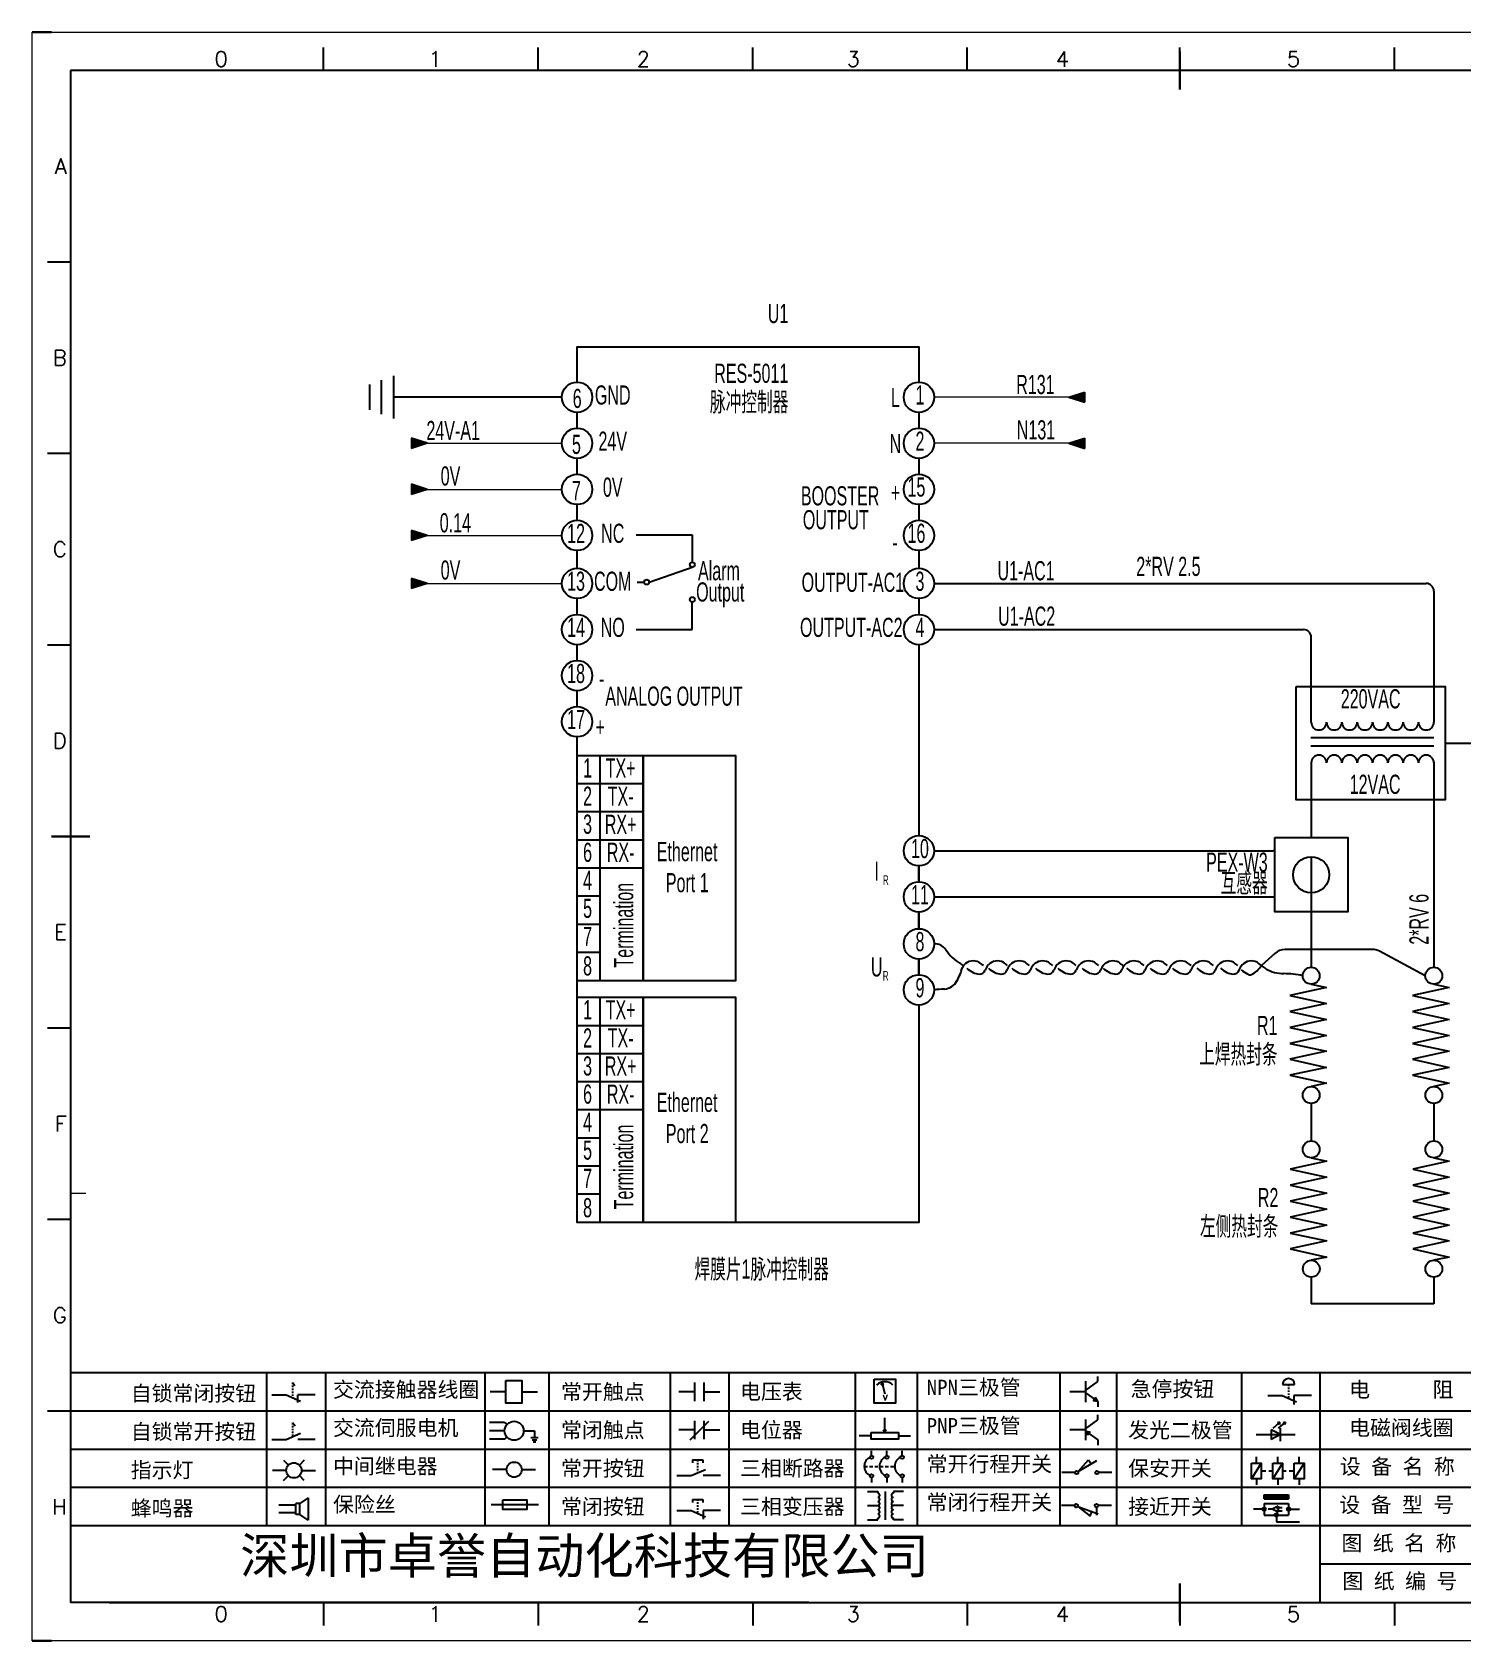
# Model space of a CAD drawing. Extents: x 49673 to 52330, y -5620 to -4375.
# Drawn here: x 51021.8 to 51208.5, y -4860.2 to -4650.2 of the extents above; entities that cross this region are included whole.
import ezdxf
from ezdxf.enums import TextEntityAlignment as Align

# ---------------------------------------------------------------- set-up
doc = ezdxf.new("R2010")
doc.units = 0
doc.header["$MEASUREMENT"] = 0
doc.layers.add('AE_BOR', color=1, linetype='Continuous')
doc.layers.add('Dimension', color=3, linetype='Continuous', lineweight=13)
doc.styles.get("Standard").update_dxf_attribs({"font": 'txt.shx'})
doc.styles.add('WD', font='simplex.shx', dxfattribs={"bigfont": 'gbcbig.shx'})
doc.styles.add('样式 8', font='arial.ttf')
doc.styles.add('汉字', font='')
doc.styles.get('汉字').set_extended_font_data('新宋体')

# ---------------------------------------------------------------- blocks, each defined once
blk = doc.blocks.new('*U28')
at = {"linetype": 'ByBlock'}
for p, q in [((-1909.23, -780.45), (-1909.23, -780.67)), ((-1909.23, -780.45), (-1908.92, -780.84)), ((-1909.23, -780.84), (-1909.23, -781.05)), ((-1911.92, -782.07), (-1910.06, -782.07)), ((-1910.06, -782.07), (-1908.18, -782.88)), ((-1909.23, -781.23), (-1909.23, -781.44)), ((-1909.23, -781.61), (-1909.23, -781.83)), ((-1909.23, -782), (-1909.23, -782.21)), ((-1909.23, -782.38), (-1909.23, -782.43)), ((-1908.52, -783.07), (-1908.52, -782.07)), ((-1906.25, -782.07), (-1908.52, -782.07))]:
    blk.add_line(p, q, dxfattribs=at)
blk = doc.blocks.new('*U30')
at = {"linetype": 'ByBlock'}
for p, q in [((-1908.88, -791.17), (-1909.23, -790.71)), ((-1909.23, -790.71), (-1909.23, -790.92)), ((-1909.23, -791.09), (-1909.23, -791.31)), ((-1909.23, -791.48), (-1909.23, -791.69)), ((-1911.92, -792.89), (-1910.06, -792.89)), ((-1910.06, -792.89), (-1908.18, -792.08)), ((-1909.23, -791.86), (-1909.23, -792.08)), ((-1909.23, -792.25), (-1909.23, -792.47)), ((-1906.25, -792.89), (-1908.52, -792.89))]:
    blk.add_line(p, q, dxfattribs=at)
blk = doc.blocks.new('蜂鸣器')
at = {"linetype": 'ByBlock'}
for p, q in [((-1907.17, -795.53), (-1908.25, -796.26)), ((-1907.17, -795.53), (-1907.17, -798.41)), ((-1908.8, -796.48), (-1911.01, -796.48)), ((-1908.8, -797.46), (-1911.01, -797.46)), ((-1908.25, -796.26), (-1908.8, -796.26)), ((-1908.8, -797.68), (-1908.8, -796.26)), ((-1908.25, -797.68), (-1908.8, -797.68)), ((-1908.25, -797.68), (-1908.25, -796.26)), ((-1907.17, -798.41), (-1908.25, -797.68))]:
    blk.add_line(p, q, dxfattribs=at)
blk = doc.blocks.new('指示灯')
at = {"linetype": 'ByBlock'}
for p, q in [((-1854.25, -776.92), (-1856.06, -776.92)), ((-1854.62, -775.59), (-1853.97, -776.23)), ((-1851.9, -775.59), (-1852.54, -776.23)), ((-1852.26, -776.92), (-1850.45, -776.92)), ((-1854.62, -778.25), (-1853.97, -777.61)), ((-1851.9, -778.25), (-1852.54, -777.61))]:
    blk.add_line(p, q, dxfattribs=at)
blk.add_circle((-1853.26, -776.92), 0.992, dxfattribs=at)
blk = doc.blocks.new('交流接触器线圈')
at = {"linetype": 'ByBlock'}
for p, q in [((-1880.82, -781.77), (-1882.87, -781.77)), ((-1878.72, -781.77), (-1876.67, -781.77))]:
    blk.add_line(p, q, dxfattribs=at)
blk.add_lwpolyline([(-1880.82, -780.28), (-1878.72, -780.28), (-1878.72, -783.26), (-1880.82, -783.26)], close=True, dxfattribs=at)
blk = doc.blocks.new('交流伺服电机')
at = {"linetype": 'ByBlock'}
for p, q in [((-1880.97, -785.75), (-1882.94, -785.75)), ((-1880.97, -786.85), (-1882.94, -786.85)), ((-1880.97, -785.75), (-1880.65, -786.03)), ((-1878.49, -786.85), (-1877.07, -786.85)), ((-1877.07, -786.85), (-1877.07, -787.72)), ((-1880.97, -787.94), (-1882.94, -787.94)), ((-1880.97, -787.94), (-1880.65, -787.67)), ((-1877.54, -787.72), (-1876.59, -787.72)), ((-1877.38, -788.01), (-1876.75, -788.01)), ((-1877.23, -788.29), (-1876.9, -788.29))]:
    blk.add_line(p, q, dxfattribs=at)
blk.add_circle((-1879.73, -786.85), 1.24, dxfattribs=at)
blk = doc.blocks.new('中间继电器')
at = {"linetype": 'ByBlock'}
for p, q in [((-1880.72, -791.92), (-1882.54, -791.92)), ((-1878.74, -791.92), (-1876.92, -791.92))]:
    blk.add_line(p, q, dxfattribs=at)
blk.add_circle((-1879.73, -791.92), 0.992, dxfattribs=at)
blk = doc.blocks.new('保险丝')
at = {"linetype": 'ByBlock'}
blk.add_line((-1882.72, -796.49), (-1876.55, -796.49), dxfattribs=at)
blk.add_lwpolyline([(-1881.2, -795.86), (-1878.06, -795.86), (-1878.06, -797.12), (-1881.2, -797.12)], close=True, dxfattribs=at)
blk = doc.blocks.new('常开按钮')
at = {"linetype": 'ByBlock'}
for p, q in [((-1910.06, -787.73), (-1908.18, -786.93)), ((-1909.9, -785.68), (-1908.56, -785.68)), ((-1909.9, -785.68), (-1909.9, -786.07)), ((-1909.23, -785.68), (-1909.23, -785.89)), ((-1909.23, -786.06), (-1909.23, -786.28)), ((-1909.23, -786.45), (-1909.23, -786.67)), ((-1909.23, -786.84), (-1909.23, -787.05)), ((-1909.23, -787.22), (-1909.23, -787.38)), ((-1908.56, -785.68), (-1908.56, -786.07)), ((-1911.92, -787.73), (-1910.06, -787.73)), ((-1906.25, -787.73), (-1908.52, -787.73))]:
    blk.add_line(p, q, dxfattribs=at)
blk = doc.blocks.new('常开触点')
at = {"linetype": 'ByBlock'}
for p, q in [((-1853.82, -782.99), (-1853.82, -780.56)), ((-1852.6, -782.99), (-1852.6, -780.56)), ((-1853.82, -781.77), (-1855.88, -781.77)), ((-1852.6, -781.77), (-1850.55, -781.77))]:
    blk.add_line(p, q, dxfattribs=at)
blk = doc.blocks.new('常闭触点')
at = {"linetype": 'ByBlock'}
for p, q in [((-1853.82, -786.77), (-1855.88, -786.77)), ((-1852.01, -785.66), (-1854.43, -788.1)), ((-1853.82, -787.99), (-1853.82, -785.56)), ((-1852.6, -787.99), (-1852.6, -785.56)), ((-1852.6, -786.77), (-1850.55, -786.77))]:
    blk.add_line(p, q, dxfattribs=at)
blk = doc.blocks.new('常闭按钮')
at = {"linetype": 'ByBlock'}
for p, q in [((-1854.11, -790.83), (-1852.77, -790.83)), ((-1854.11, -790.83), (-1854.11, -791.22)), ((-1853.44, -790.83), (-1853.44, -791.04)), ((-1853.44, -791.21), (-1853.44, -791.43)), ((-1853.44, -791.6), (-1853.44, -791.82)), ((-1852.77, -790.83), (-1852.77, -791.22)), ((-1856.13, -792.28), (-1854.28, -792.28)), ((-1854.28, -792.28), (-1852.4, -793.09)), ((-1853.44, -791.99), (-1853.44, -792.2)), ((-1853.44, -792.37), (-1853.44, -792.53)), ((-1850.47, -792.28), (-1852.73, -792.28)), ((-1852.73, -792.28), (-1852.73, -793.43))]:
    blk.add_line(p, q, dxfattribs=at)
blk = doc.blocks.new('电压表')
at = {"linetype": 'ByBlock'}
for p, q in [((-1814.84, -780.75), (-1814.91, -781.13)), ((-1814.6, -781.05), (-1814.91, -781.13)), ((-1814.84, -780.75), (-1814.46, -782.26)), ((-1814.84, -780.75), (-1814.6, -781.05))]:
    blk.add_line(p, q, dxfattribs=at)
blk.add_lwpolyline([(-1815.84, -780.34), (-1813.07, -780.34), (-1813.07, -783.49), (-1815.84, -783.49)], close=True, dxfattribs=at)
blk.add_arc((-1814.46, -782.26), 1.56, 46.8313, 133.1687, dxfattribs=at)
at = {"linetype": 'ByBlock', "insert": (-1814.7, -782.39), "char_height": 0.75, "width": 0.6768, "attachment_point": 1}
blk.add_mtext('V', dxfattribs=at)
blk = doc.blocks.new('电位器')
at = {"linetype": 'ByBlock'}
for p, q in [((-1814.45, -787.3), (-1814.45, -785.39)), ((-1814.45, -787.3), (-1814.62, -786.96)), ((-1814.62, -786.96), (-1814.27, -786.96)), ((-1814.45, -787.3), (-1814.27, -786.96)), ((-1816.21, -787.75), (-1817.79, -787.75)), ((-1812.68, -787.75), (-1811.1, -787.75))]:
    blk.add_line(p, q, dxfattribs=at)
blk.add_lwpolyline([(-1816.21, -787.3), (-1812.68, -787.3), (-1812.68, -788.2), (-1816.21, -788.2)], close=True, dxfattribs=at)
blk = doc.blocks.new('三相断路器')
at = {"linetype": 'ByBlock'}
for p, q in [((-1816.17, -790.33), (-1816.17, -789.7)), ((-1814.17, -790.33), (-1814.17, -789.7)), ((-1812.18, -790.33), (-1812.18, -789.7)), ((-1817.14, -791.74), (-1816.72, -791.74)), ((-1816.45, -791.74), (-1816.03, -791.74)), ((-1816.17, -793.19), (-1816.17, -793.83)), ((-1815.76, -791.74), (-1815.34, -791.74)), ((-1815.07, -791.74), (-1814.65, -791.74)), ((-1814.38, -791.74), (-1813.96, -791.74)), ((-1814.17, -793.19), (-1814.17, -793.83)), ((-1813.69, -791.74), (-1813.27, -791.74)), ((-1812.18, -793.19), (-1812.18, -793.83))]:
    blk.add_line(p, q, dxfattribs=at)
for centre in [(-1816.17, -790.55), (-1814.17, -790.55), (-1812.18, -790.55), (-1816.17, -792.98), (-1814.17, -792.98), (-1812.18, -792.98)]:
    blk.add_circle(centre, 0.219, dxfattribs=at)
for centre in [(-1815.81, -791.74), (-1813.82, -791.74), (-1811.83, -791.74)]:
    blk.add_arc(centre, 1.32, 115.5791, 244.4209, dxfattribs=at)
blk = doc.blocks.new('三相变压器')
at = {"linetype": 'ByBlock'}
for p, q in [((-1816.69, -795.03), (-1815.37, -795.03)), ((-1815.37, -795.03), (-1815.37, -795.24)), ((-1814.34, -798.7), (-1814.34, -795.04)), ((-1812, -795.03), (-1813.32, -795.03)), ((-1813.32, -795.03), (-1813.32, -795.24)), ((-1816.69, -796.87), (-1815.37, -796.87)), ((-1812, -796.87), (-1813.32, -796.87)), ((-1816.69, -798.71), (-1815.37, -798.71)), ((-1815.37, -798.71), (-1815.37, -798.5)), ((-1813.32, -798.71), (-1813.32, -798.5)), ((-1812, -798.71), (-1813.32, -798.71))]:
    blk.add_line(p, q, dxfattribs=at)
for centre, start, end in [((-1815.37, -795.51), 270, 90), ((-1815.37, -796.06), 270, 90), ((-1813.32, -795.51), 90, 270), ((-1813.32, -796.06), 90, 270), ((-1815.37, -796.6), 270, 90), ((-1815.37, -797.14), 270, 90), ((-1815.37, -797.68), 270, 90), ((-1815.37, -798.23), 270, 90), ((-1813.32, -796.6), 90, 270), ((-1813.32, -797.14), 90, 270), ((-1813.32, -797.68), 90, 270), ((-1813.32, -798.23), 90, 270)]:
    blk.add_arc(centre, 0.271, start, end, dxfattribs=at)
blk = doc.blocks.new('NPN三极管')
at = {"linetype": 'ByBlock'}
for p, q in [((-1785.73, -780.61), (-1785.73, -783.32)), ((-1785.73, -781.82), (-1784.15, -780.66)), ((-1784.15, -780.66), (-1784.15, -779.98)), ((-1785.73, -781.97), (-1787.81, -781.97)), ((-1785.73, -782.11), (-1784.15, -783.27)), ((-1784.41, -782.73), (-1784.74, -783.18)), ((-1784.15, -783.27), (-1784.74, -783.18)), ((-1784.15, -783.27), (-1784.41, -782.73)), ((-1784.15, -783.27), (-1784.15, -783.96))]:
    blk.add_line(p, q, dxfattribs=at)
blk = doc.blocks.new('PNP三极管')
at = {"linetype": 'ByBlock'}
for p, q in [((-1784.9, -785.38), (-1784.9, -788.09)), ((-1783.32, -785.43), (-1783.32, -784.75)), ((-1784.9, -786.74), (-1786.98, -786.74)), ((-1784.9, -786.59), (-1783.32, -785.43)), ((-1784.9, -786.88), (-1783.32, -788.04)), ((-1784.9, -786.88), (-1784.31, -786.97)), ((-1784.9, -786.88), (-1784.64, -787.42)), ((-1784.31, -786.97), (-1784.64, -787.42)), ((-1783.32, -788.04), (-1783.32, -788.73))]:
    blk.add_line(p, q, dxfattribs=at)
blk = doc.blocks.new('常开行程开关')
at = {"linetype": 'ByBlock'}
for p, q in [((-1785.89, -792.17), (-1784.52, -790.62)), ((-1785.89, -792.17), (-1783.43, -790.72)), ((-1784.52, -790.62), (-1784.19, -791.17)), ((-1786.29, -792.3), (-1788.01, -792.3)), ((-1781.48, -792.3), (-1783.21, -792.3))]:
    blk.add_line(p, q, dxfattribs=at)
for centre in [(-1786.07, -792.3), (-1783.42, -792.3)]:
    blk.add_circle(centre, 0.219, dxfattribs=at)
blk = doc.blocks.new('常闭行程开关')
at = {"linetype": 'ByBlock'}
for p, q in [((-1786.34, -796.62), (-1788.07, -796.62)), ((-1785.93, -796.72), (-1783.25, -797.7)), ((-1785.93, -796.72), (-1784.3, -798)), ((-1784.3, -798), (-1784.08, -797.4)), ((-1783.48, -796.84), (-1783.48, -797.85)), ((-1781.54, -796.62), (-1783.26, -796.62))]:
    blk.add_line(p, q, dxfattribs=at)
for centre in [(-1786.12, -796.62), (-1783.48, -796.62)]:
    blk.add_circle(centre, 0.219, dxfattribs=at)
blk = doc.blocks.new('发光二极管')
at = {"linetype": 'ByBlock'}
for p, q in [((-1755.78, -785.92), (-1754.89, -785.14)), ((-1754.89, -785.14), (-1755.2, -785.22)), ((-1755.2, -785.22), (-1755.01, -785.43)), ((-1755.08, -785.92), (-1754.18, -785.14)), ((-1754.89, -785.14), (-1755.01, -785.43)), ((-1754.18, -785.14), (-1754.49, -785.22)), ((-1754.49, -785.22), (-1754.31, -785.43)), ((-1754.18, -785.14), (-1754.31, -785.43)), ((-1758.01, -786.77), (-1752.89, -786.77)), ((-1754.84, -786.77), (-1756.04, -786.16)), ((-1756.04, -786.16), (-1756.04, -787.39)), ((-1754.84, -786.77), (-1756.04, -787.39)), ((-1754.84, -787.63), (-1754.84, -785.92))]:
    blk.add_line(p, q, dxfattribs=at)
blk = doc.blocks.new('保安开关')
at = {"linetype": 'ByBlock'}
for p, q in [((-1757.33, -790.79), (-1758.6, -792.81)), ((-1757.96, -790.79), (-1757.96, -789.97)), ((-1754.54, -790.79), (-1755.81, -792.81)), ((-1755.17, -790.79), (-1755.17, -789.97)), ((-1751.75, -790.79), (-1753.02, -792.81)), ((-1752.39, -790.79), (-1752.39, -789.97)), ((-1757.96, -792.81), (-1757.96, -793.62)), ((-1757.33, -791.8), (-1756.72, -791.8)), ((-1756.35, -791.8), (-1755.89, -791.8)), ((-1755.17, -792.81), (-1755.17, -793.62)), ((-1754.52, -791.8), (-1754.06, -791.8)), ((-1753.69, -791.8), (-1753.08, -791.8)), ((-1752.39, -792.81), (-1752.39, -793.62))]:
    blk.add_line(p, q, dxfattribs=at)
for points in [[(-1758.6, -790.79), (-1757.33, -790.79), (-1757.33, -792.81), (-1758.6, -792.81)], [(-1755.81, -790.79), (-1754.54, -790.79), (-1754.54, -792.81), (-1755.81, -792.81)], [(-1753.02, -790.79), (-1751.75, -790.79), (-1751.75, -792.81), (-1753.02, -792.81)]]:
    blk.add_lwpolyline(points, close=True, dxfattribs=at)
blk = doc.blocks.new('接近开关')
at = {"linetype": 'ByBlock'}
h = blk.add_hatch(dxfattribs=at)
h.set_pattern_fill('ANSI31', color=256, scale=0.01, style=0)
h.set_pattern_definition([(45, (-89.131516, -30.795668), (-0.0224506403, 0.0224506403), [])])
h.paths.add_polyline_path([(-1516.96, -1123.35), (-1516.96, -1122.85), (-1513.76, -1122.85), (-1513.76, -1123.35)])
for p, q in [((-1516.96, -1123.35), (-1516.96, -1122.85)), ((-1516.96, -1122.85), (-1513.76, -1122.85)), ((-1516.96, -1123.35), (-1513.76, -1123.35)), ((-1513.76, -1122.85), (-1513.76, -1123.35)), ((-1517.18, -1124.71), (-1518.36, -1124.71)), ((-1516.96, -1123.95), (-1513.76, -1123.95)), ((-1516.96, -1123.95), (-1516.96, -1125.47)), ((-1516.96, -1125.47), (-1513.76, -1125.47)), ((-1515.91, -1124.71), (-1516.45, -1124.71)), ((-1515.11, -1124.31), (-1515.91, -1124.71)), ((-1515.11, -1125.11), (-1515.91, -1124.71)), ((-1515.33, -1124.53), (-1515.17, -1124.53)), ((-1515.33, -1124.88), (-1515.17, -1124.88)), ((-1515.25, -1124.45), (-1515.25, -1124.61)), ((-1515.11, -1124.31), (-1515.11, -1125.11)), ((-1515.11, -1124.48), (-1514.58, -1124.48)), ((-1515.11, -1124.94), (-1514.58, -1124.94)), ((-1513.76, -1123.95), (-1513.76, -1125.47)), ((-1513.54, -1124.71), (-1512.36, -1124.71)), ((-1515.36, -1125.69), (-1515.36, -1126.36)), ((-1515.36, -1126.36), (-1512.36, -1126.36))]:
    blk.add_line(p, q, dxfattribs=at)
for centre in [(-1516.96, -1124.71), (-1515.36, -1125.47), (-1513.76, -1124.71)]:
    blk.add_circle(centre, 0.225, dxfattribs=at)
blk = doc.blocks.new('急停按钮')
at = {"linetype": 'ByBlock'}
for p, q in [((-1.86, 0), (0, 0)), ((0, 0), (1.88, -0.81)), ((0.06, 1.45), (1.61, 1.45)), ((0.83, 1.45), (0.83, 1.24)), ((0.83, 1.07), (0.83, 0.85)), ((0.83, 0.68), (0.83, 0.47)), ((0.83, 0.29), (0.83, 0.08)), ((3.81, 0), (1.54, 0)), ((1.54, 0), (1.54, -1.15)), ((0.83, -0.09), (0.83, -0.24))]:
    blk.add_line(p, q, dxfattribs=at)
blk.add_arc((0.83, 1.45), 0.774, 0, 180)
blk = doc.blocks.new('电控横A4')
for p, q in [((292, -5), (5, -5)), ((5, -5), (5, -205)), ((10.03, -205), (289.53, -205)), ((130.8, -205), (190.75, -205))]:
    blk.add_line(p, q)
at = {"lineweight": 9, "ltscale": 0.1}
for p, q in [((5, -151.57), (7, -151.57)), ((101.34, -205), (130.8, -205)), ((129.44, -205), (129.44, -205)), ((129.44, -205), (129.44, -205)), ((129.44, -205), (129.44, -205)), ((129.44, -205), (129.44, -205))]:
    blk.add_line(p, q, dxfattribs=at)
at = {"linetype": 'ByBlock'}
for p, q in [((292, -175), (5, -175)), ((292, -180), (5, -180)), ((292, -185), (5, -185)), ((292, -190), (5, -190)), ((292, -195), (5, -195)), ((292, -200), (168.03, -200))]:
    blk.add_line(p, q, dxfattribs=at)
at = {"color": 0, "lineweight": -2}
for p, q in [((30.58, -175), (30.58, -195)), ((38.26, -175), (38.26, -195)), ((59.05, -175), (59.05, -195)), ((67.4, -175), (67.4, -195)), ((83.26, -175), (83.26, -195)), ((90.91, -175), (90.91, -195)), ((107.4, -175), (107.4, -195)), ((115.5, -175), (115.5, -195)), ((134.12, -175), (134.12, -195)), ((141.48, -175), (141.48, -195)), ((157.79, -175), (157.79, -195)), ((168.03, -175), (168.03, -204.92))]:
    blk.add_line(p, q, dxfattribs=at)
at = {"color": 0, "ltscale": 2}
blk.add_line((101.34, -205), (5, -205), dxfattribs=at)
at = {"layer": 'AE_BOR', "lineweight": 30}
for p, q in [((2.53, 0), (0, 0)), ((0, -210), (2.53, -210))]:
    blk.add_line(p, q, dxfattribs=at)
at = {"layer": 'AE_BOR', "color": 1, "lineweight": 15}
for p, q in [((0, 0), (297, 0)), ((0, -210), (0, 0)), ((297, -210), (0, -210))]:
    blk.add_line(p, q, dxfattribs=at)
at = {"layer": 'AE_BOR'}
for p, q in [((38.03, -5), (38.03, -2)), ((66.03, -5), (66.03, -2)), ((94.03, -5), (94.03, -2)), ((122.03, -5), (122.03, -2)), ((149.78, -5), (149.78, -2)), ((177.78, -5), (177.78, -2)), ((5, -30), (2, -30)), ((5, -55), (2, -55)), ((5, -80), (2, -80)), ((5, -130), (2, -130)), ((5, -155), (2, -155)), ((5, -180), (2, -180)), ((38.03, -205), (38.03, -208)), ((66.03, -205), (66.03, -208)), ((94.03, -205), (94.03, -208)), ((122.03, -205), (122.03, -208)), ((149.78, -205), (149.78, -208)), ((177.78, -205), (177.78, -208))]:
    blk.add_line(p, q, dxfattribs=at)
at = {"layer": 'AE_BOR', "color": 2, "lineweight": 30}
for p, q in [((149.78, -7.5), (149.78, -2.5)), ((2.5, -105), (7.5, -105)), ((149.78, -202.5), (149.78, -207.5)), ((149.78, -205), (149.78, -207.5))]:
    blk.add_line(p, q, dxfattribs=at)
at = {"linetype": 'ByBlock'}
for name, p in [('*U28', (1943.19, 604.18)), ('交流接触器线圈', (1942.62, 604.27)), ('常开触点', (1940.27, 604.3)), ('电压表', (1925.71, 604.52)), ('NPN三极管', (1923.2, 604.5)), ('PNP三极管', (1922.37, 604.27)), ('*U30', (1943.19, 609.18)), ('交流伺服电机', (1942.62, 604.27)), ('常闭触点', (1940.27, 604.3)), ('电位器', (1925.71, 604.52)), ('发光二极管', (1917.72, 603.69)), ('指示灯', (1887.41, 589.18)), ('中间继电器', (1942.62, 604.27)), ('常开按钮', (1996.06, 599.3)), ('三相断路器', (1925.71, 604.52)), ('常开行程开关', (1922.37, 604.27)), ('保安开关', (1917.72, 603.98)), ('三相变压器', (1925.71, 604.52)), ('接近开关', (1677.72, 931.9)), ('蜂鸣器', (1943.19, 604.18)), ('保险丝', (1942.62, 604.27)), ('常闭按钮', (1940.27, 599.3)), ('常闭行程开关', (1922.37, 604.27))]:
    blk.add_blockref(name, p, dxfattribs=at)
blk.add_blockref('急停按钮', (163.12, -177.98))
at = {"char_height": 2, "attachment_point": 1, "style": '汉字'}
for s, insert in [('{\\fKaiTi_GB2312|b0|i0|c134|p49;自锁常闭按钮}', (12.86, -176.69)), ('{\\fKaiTi_GB2312|b0|i0|c134|p49;交流接触器线圈}', (39.25, -176.19)), ('{\\fKaiTi_GB2312|b0|i0|c134|p49;常开触点}', (69.01, -176.48)), ('{\\fKaiTi_GB2312|b0|i0|c134|p49;电压表}', (92.37, -176.47)), ('{\\fKaiTi_GB2312|b0|i0|c134|p49;NPN三极管}', (116.73, -175.91)), ('{\\fKaiTi_GB2312|b0|i0|c134|p49;急停按钮}', (143.35, -176.12)), ('{\\fKaiTi_GB2312|b0|i0|c134|p49;电      阻}', (171.86, -176.19)), ('{\\fKaiTi_GB2312|b0|i0|c134|p49;自锁常开按钮}', (12.86, -181.69)), ('{\\fKaiTi_GB2312|b0|i0|c134|p49;交流伺服电机}', (39.25, -181.19)), ('{\\fKaiTi_GB2312|b0|i0|c134|p49;常闭触点}', (69.01, -181.48)), ('{\\fKaiTi_GB2312|b0|i0|c134|p49;电位器}', (92.37, -181.47)), ('{\\fKaiTi_GB2312|b0|i0|c134|p49;PNP三极管}', (116.73, -180.91)), ('{\\fKaiTi_GB2312|b0|i0|c134|p49;发光二极管}', (143.02, -181.48)), ('{\\fKaiTi_GB2312|b0|i0|c134|p49;电磁阀线圈}', (171.86, -181.19)), ('{\\fKaiTi_GB2312|b0|i0|c134|p49;指示灯}', (12.86, -186.69)), ('{\\fKaiTi_GB2312|b0|i0|c134|p49;中间继电器}', (39.25, -186.19)), ('{\\fKaiTi_GB2312|b0|i0|c134|p49;常开按钮}', (69.01, -186.48)), ('{\\fKaiTi_GB2312|b0|i0|c134|p49;三相断路器}', (92.37, -186.47)), ('{\\fKaiTi_GB2312|b0|i0|c134|p49;常开行程开关}', (116.73, -185.91)), ('{\\fKaiTi_GB2312|b0|i0|c134|p49;保安开关}', (143.02, -186.48)), ('{\\fKaiTi_GB2312|b0|i0|c134|p0;设 备 名 称}', (170.65, -186.24)), ('{\\fKaiTi_GB2312|b0|i0|c134|p49;保险丝}', (39.25, -191.19)), ('{\\fKaiTi_GB2312|b0|i0|c134|p49;常闭行程开关}', (116.73, -190.91)), ('{\\fKaiTi_GB2312|b0|i0|c134|p0;设 备 型 号}', (170.58, -191.24)), ('{\\fKaiTi_GB2312|b0|i0|c134|p49;蜂鸣器}', (12.86, -191.69)), ('{\\fKaiTi_GB2312|b0|i0|c134|p49;常闭按钮}', (69.01, -191.48)), ('{\\fKaiTi_GB2312|b0|i0|c134|p49;三相变压器}', (92.37, -191.47)), ('{\\fKaiTi_GB2312|b0|i0|c134|p49;接近开关}', (143.02, -191.48)), ('{\\fKaiTi_GB2312|b0|i0|c134|p0;图 纸 名 称}', (170.86, -196.24)), ('{\\fKaiTi_GB2312|b0|i0|c134|p0;图 纸 编 号}', (170.98, -201.2))]:
    blk.add_mtext(s, dxfattribs=dict(at, insert=insert))
at = {"color": 0, "lineweight": -2, "insert": (27.14, -196.53), "char_height": 4.7064, "width": 96.1138, "attachment_point": 1}
blk.add_mtext('深圳市卓誉自动化科技有限公司', dxfattribs=at)
at = {"layer": 'AE_BOR', "style": 'WD'}
for s, p in [('0', (24.67, -4.5)), ('1', (52.6, -4.5)), ('2', (79.75, -4.5)), ('3', (107.15, -4.5)), ('4', (134.45, -4.5)), ('5', (164.59, -4.5)), ('0', (24.67, -207.5)), ('1', (52.6, -207.5)), ('2', (79.75, -207.5)), ('3', (107.15, -207.5)), ('4', (134.45, -207.5)), ('5', (164.59, -207.5))]:
    blk.add_text(s, height=2, dxfattribs=at).set_placement(p, align=Align.CENTER)
for s, p in [('A', (4.5, -17.5)), ('B', (4.5, -42.5)), ('C', (4.5, -67.5)), ('D', (4.5, -92.5)), ('E', (4.5, -117.5)), ('F', (4.5, -142.5)), ('G', (4.5, -167.5)), ('H', (4.5, -192.5))]:
    blk.add_text(s, height=2, dxfattribs=at).set_placement(p, align=Align.MIDDLE_RIGHT)

msp = doc.modelspace()

# ---------------------------------------------------------------- hatches: boundary and pattern name
for points in [[(51157.08, -4697.86), (51159.15, -4697.19), (51159.15, -4698.52)], [(51073.34, -4703.87), (51071.27, -4703.21), (51071.27, -4704.54)], [(51157.08, -4703.87), (51159.15, -4703.21), (51159.15, -4704.54)], [(51073.34, -4709.89), (51071.27, -4709.22), (51071.27, -4710.55)], [(51073.34, -4715.9), (51071.27, -4715.24), (51071.27, -4716.57)], [(51073.34, -4722.17), (51071.27, -4721.51), (51071.27, -4722.83)]]:
    msp.add_hatch(color=256).paths.add_polyline_path(points)

# ---------------------------------------------------------------- linework, layer by layer
for p, q in [((51068.96, -4695.06), (51068.96, -4700.65)), ((51065.8, -4696.2), (51065.8, -4699.51)), ((51067.33, -4695.65), (51067.33, -4700.06)), ((51157.08, -4697.86), (51159.15, -4697.19)), ((51090.93, -4697.86), (51068.96, -4697.86)), ((51157.08, -4697.86), (51159.15, -4698.52)), ((51073.34, -4703.87), (51071.27, -4703.21)), ((51073.34, -4703.87), (51071.27, -4704.54)), ((51157.08, -4703.87), (51159.15, -4703.21)), ((51157.08, -4703.87), (51159.15, -4704.54)), ((51073.34, -4709.89), (51071.27, -4709.22)), ((51073.34, -4709.89), (51071.27, -4710.55)), ((51073.34, -4715.9), (51071.27, -4715.24)), ((51073.34, -4715.9), (51071.27, -4716.57)), ((51100.61, -4715.81), (51107.94, -4715.81)), ((51107.94, -4715.81), (51107.94, -4719.39)), ((51102.31, -4721.99), (51108.04, -4720.02)), ((51073.34, -4722.17), (51071.27, -4721.51)), ((51073.34, -4722.17), (51071.27, -4722.83)), ((51100.75, -4721.99), (51101.66, -4721.99)), ((51139.49, -4722.17), (51203.71, -4722.17)), ((51107.94, -4728.17), (51107.94, -4724.6)), ((51204.71, -4723.17), (51204.71, -4740.3)), ((51100.61, -4728.17), (51107.94, -4728.17)), ((51139.49, -4728.19), (51187.71, -4728.19)), ((51188.71, -4740.3), (51188.71, -4729.19)), ((51188.68, -4742.26), (51204.73, -4742.26)), ((51188.68, -4743.36), (51204.73, -4743.36)), ((51206.18, -4743.03), (51211.6, -4743.03)), ((51095.87, -4744.63), (51095.87, -4774.04)), ((51188.71, -4745.49), (51188.71, -4755.35)), ((51204.71, -4745.49), (51204.71, -4772.28)), ((51092.91, -4748.3), (51101.53, -4748.3)), ((51092.91, -4751.96), (51101.53, -4751.96)), ((51092.91, -4755.63), (51101.53, -4755.63)), ((51139.49, -4757.07), (51183.76, -4757.07)), ((51188.71, -4757.84), (51188.71, -4772.28)), ((51092.91, -4759.3), (51101.53, -4759.3)), ((51092.91, -4762.97), (51095.87, -4762.97)), ((51139.49, -4763.09), (51184.05, -4763.09)), ((51092.91, -4766.64), (51095.87, -4766.64)), ((51092.91, -4770.3), (51095.87, -4770.3)), ((51183.96, -4770.47), (51182.22, -4772.05)), ((51196.67, -4769.95), (51185.3, -4769.95)), ((51203.6, -4773.38), (51197.61, -4770.19)), ((51190.72, -4774.92), (51185.94, -4775.96)), ((51188.7, -4774.48), (51190.72, -4774.92)), ((51206.72, -4774.92), (51201.94, -4775.96)), ((51204.7, -4774.48), (51206.72, -4774.92)), ((51095.87, -4776.19), (51095.87, -4805.6)), ((51185.94, -4775.96), (51190.72, -4777)), ((51190.72, -4777), (51185.94, -4778.04)), ((51201.94, -4775.96), (51206.72, -4777)), ((51206.72, -4777), (51201.94, -4778.04)), ((51185.94, -4778.04), (51190.72, -4779.09)), ((51190.72, -4779.09), (51185.94, -4780.13)), ((51201.94, -4778.04), (51206.72, -4779.09)), ((51206.72, -4779.09), (51201.94, -4780.13)), ((51092.91, -4779.86), (51101.53, -4779.86)), ((51185.94, -4780.13), (51190.72, -4781.17)), ((51190.72, -4781.17), (51185.94, -4782.21)), ((51201.94, -4780.13), (51206.72, -4781.17)), ((51206.72, -4781.17), (51201.94, -4782.21)), ((51092.91, -4783.53), (51101.53, -4783.53)), ((51185.94, -4782.21), (51190.72, -4783.25)), ((51190.72, -4783.25), (51185.94, -4784.29)), ((51201.94, -4782.21), (51206.72, -4783.25)), ((51206.72, -4783.25), (51201.94, -4784.29)), ((51185.94, -4784.29), (51190.72, -4785.34)), ((51190.72, -4785.34), (51185.94, -4786.38)), ((51201.94, -4784.29), (51206.72, -4785.34)), ((51206.72, -4785.34), (51201.94, -4786.38)), ((51092.91, -4787.2), (51101.53, -4787.2)), ((51185.94, -4786.38), (51190.72, -4787.42)), ((51190.72, -4787.42), (51188.71, -4787.86)), ((51201.94, -4786.38), (51206.72, -4787.42)), ((51206.72, -4787.42), (51204.71, -4787.86)), ((51188.71, -4790.05), (51188.71, -4794.96)), ((51204.71, -4790.05), (51204.71, -4794.96)), ((51204.71, -4790.05), (51204.71, -4794.96)), ((51092.91, -4790.86), (51101.53, -4790.86)), ((51092.91, -4794.53), (51095.87, -4794.53)), ((51092.91, -4798.2), (51095.87, -4798.2)), ((51190.73, -4797.59), (51185.95, -4798.63)), ((51188.71, -4797.15), (51190.73, -4797.59)), ((51206.73, -4797.59), (51201.95, -4798.63)), ((51204.71, -4797.15), (51206.73, -4797.59)), ((51185.95, -4798.63), (51190.73, -4799.68)), ((51190.73, -4799.68), (51185.95, -4800.72)), ((51201.95, -4798.63), (51206.73, -4799.68)), ((51206.73, -4799.68), (51201.95, -4800.72)), ((51092.91, -4801.87), (51095.87, -4801.87)), ((51185.95, -4800.72), (51190.73, -4801.76)), ((51190.73, -4801.76), (51185.95, -4802.8)), ((51201.95, -4800.72), (51206.73, -4801.76)), ((51206.73, -4801.76), (51201.95, -4802.8)), ((51185.95, -4802.8), (51190.73, -4803.84)), ((51190.73, -4803.84), (51185.95, -4804.89)), ((51201.95, -4802.8), (51206.73, -4803.84)), ((51206.73, -4803.84), (51201.95, -4804.89)), ((51185.95, -4804.89), (51190.73, -4805.93)), ((51190.73, -4805.93), (51185.95, -4806.97)), ((51201.95, -4804.89), (51206.73, -4805.93)), ((51206.73, -4805.93), (51201.95, -4806.97)), ((51185.95, -4806.97), (51190.73, -4808.01)), ((51190.73, -4808.01), (51185.95, -4809.05)), ((51201.95, -4806.97), (51206.73, -4808.01)), ((51206.73, -4808.01), (51201.95, -4809.05)), ((51185.95, -4809.05), (51190.73, -4810.1)), ((51190.73, -4810.1), (51188.72, -4810.53)), ((51201.95, -4809.05), (51206.73, -4810.1)), ((51206.73, -4810.1), (51204.72, -4810.53)), ((51188.71, -4812.73), (51188.71, -4816.21)), ((51204.71, -4812.73), (51204.71, -4816.21)), ((51204.71, -4816.21), (51188.71, -4816.21))]:
    msp.add_line(p, q)
at = {"lineweight": 0}
for p, q in [((51159.15, -4697.19), (51159.15, -4698.52)), ((51157.08, -4697.86), (51139.49, -4697.86)), ((51071.27, -4703.21), (51071.27, -4704.54)), ((51073.34, -4703.87), (51090.93, -4703.87)), ((51157.08, -4703.87), (51139.49, -4703.87)), ((51159.15, -4703.21), (51159.15, -4704.54)), ((51071.27, -4709.22), (51071.27, -4710.55)), ((51073.34, -4709.89), (51090.93, -4709.89)), ((51071.27, -4715.24), (51071.27, -4716.57)), ((51073.34, -4715.9), (51090.93, -4715.9)), ((51071.27, -4721.51), (51071.27, -4722.83)), ((51073.34, -4722.17), (51090.93, -4722.17))]:
    msp.add_line(p, q, dxfattribs=at)
for points in [[(51092.91, -4695.88), (51092.91, -4691.29), (51137.51, -4691.29), (51137.51, -4695.88)], [(51092.91, -4701.89), (51092.91, -4699.84)], [(51137.51, -4699.84), (51137.51, -4701.89)], [(51092.91, -4707.91), (51092.91, -4705.85)], [(51137.51, -4705.85), (51137.51, -4707.91)], [(51092.91, -4713.92), (51092.91, -4711.87)], [(51137.51, -4711.87), (51137.51, -4713.92)], [(51092.91, -4720.19), (51092.91, -4717.88)], [(51137.51, -4717.88), (51137.51, -4720.19)], [(51092.91, -4726.21), (51092.91, -4724.15)], [(51137.51, -4724.15), (51137.51, -4726.21)], [(51092.91, -4732.22), (51092.91, -4730.17)], [(51137.51, -4730.17), (51137.51, -4755.09)], [(51092.91, -4738.24), (51092.91, -4736.18)], [(51137.51, -4777.21), (51137.51, -4805.6), (51092.91, -4805.6), (51092.91, -4742.2)], [(51137.51, -4759.05), (51137.51, -4761.11)], [(51137.51, -4761.11), (51137.51, -4759.05)], [(51137.51, -4759.05), (51137.51, -4761.11)], [(51137.51, -4759.05), (51137.51, -4761.11)], [(51137.51, -4765.07), (51137.51, -4767.24)], [(51137.51, -4767.24), (51137.51, -4765.07)], [(51137.51, -4765.07), (51137.51, -4767.24)], [(51137.51, -4771.2), (51137.51, -4773.25)], [(51137.51, -4773.25), (51137.51, -4771.2)], [(51137.51, -4771.2), (51137.51, -4773.25)], [(51137.51, -4777.21), (51137.51, -4777.21)]]:
    msp.add_lwpolyline(points)
for points in [[(51186.75, -4735.62), (51206.18, -4735.62), (51206.18, -4750.44), (51186.75, -4750.44)], [(51101.53, -4774.04), (51092.91, -4774.04), (51092.91, -4744.63), (51101.53, -4744.63)], [(51101.53, -4744.63), (51113.59, -4744.63), (51113.59, -4774.04), (51101.53, -4774.04)], [(51183.95, -4755.35), (51193.47, -4755.35), (51193.47, -4765.06), (51183.95, -4765.06)], [(51101.53, -4805.6), (51092.91, -4805.6), (51092.91, -4776.19), (51101.53, -4776.19)], [(51101.53, -4776.19), (51113.59, -4776.19), (51113.59, -4805.6), (51101.53, -4805.6)]]:
    msp.add_lwpolyline(points, close=True)
for centre, radius in [((51092.91, -4697.86), 1.98), ((51137.51, -4697.86), 1.98), ((51092.91, -4703.87), 1.98), ((51137.51, -4703.87), 1.98), ((51092.91, -4709.89), 1.98), ((51137.51, -4709.89), 1.98), ((51092.91, -4715.9), 1.98), ((51137.51, -4715.9), 1.98), ((51092.91, -4722.17), 1.98), ((51107.94, -4719.72), 0.324), ((51137.51, -4722.17), 1.98), ((51101.99, -4721.99), 0.324), ((51107.94, -4724.27), 0.324), ((51092.91, -4728.19), 1.98), ((51137.51, -4728.19), 1.98), ((51092.91, -4734.2), 1.98), ((51092.91, -4740.22), 1.98), ((51137.51, -4757.07), 1.98), ((51188.71, -4760.2), 2.36), ((51137.51, -4763.09), 1.98), ((51137.51, -4769.22), 1.98), ((51137.51, -4775.23), 1.98), ((51188.7, -4773.38), 1.1), ((51204.7, -4773.38), 1.1), ((51188.71, -4788.96), 1.1), ((51204.71, -4788.96), 1.1), ((51188.71, -4796.05), 1.1), ((51204.71, -4796.05), 1.1), ((51188.72, -4811.63), 1.1), ((51204.72, -4811.63), 1.1)]:
    msp.add_circle(centre, radius)
for centre, radius, start, end in [((51203.71, -4723.17), 1, 0, 90), ((51187.71, -4729.19), 1, 0, 90), ((51189.71, -4740.3), 1, 180, 0), ((51191.71, -4740.3), 1, 180, 0), ((51193.71, -4740.3), 1, 180, 0), ((51195.71, -4740.3), 1, 180, 0), ((51197.71, -4740.3), 1, 180, 0), ((51199.71, -4740.3), 1, 180, 0), ((51201.71, -4740.3), 1, 180, 0), ((51203.71, -4740.3), 1, 180, 0), ((51189.71, -4745.58), 1, 0, 180), ((51191.71, -4745.58), 1, 0, 180), ((51193.71, -4745.58), 1, 0, 180), ((51195.71, -4745.58), 1, 0, 180), ((51197.71, -4745.58), 1, 0, 180), ((51199.71, -4745.58), 1, 0, 180), ((51201.71, -4745.58), 1, 0, 180), ((51203.71, -4745.58), 1, 0, 180), ((51183.76, -4758.07), 1, 79.1002, 90), ((51139.6, -4770.92), 1.7, 32.9098, 93.817), ((51145.79, -4766.92), 5.66, 212.9098, 239.5012), ((51185.3, -4771.95), 2, 90, 132.2512), ((51196.67, -4771.95), 2, 61.984, 90), ((51134.55, -4769.8), 9, 331.6769, 343.7557), ((51141.25, -4774.33), 3.03, 50.0128, 56.754), ((51144.14, -4772.64), 0.998, 137.6952, 161.1382), ((51144.59, -4773.05), 1.61, 61.7839, 137.6952), ((51146.62, -4769.01), 4.44, 229.8438, 242.6142), ((51145.58, -4770.85), 2.33, 244.5911, 265.3248), ((51142.03, -4776.7), 6.06, 50.0128, 56.754), ((51145.45, -4772.42), 0.757, 265.3248, 341.1382), ((51148.05, -4773.31), 2, 137.6952, 161.1382), ((51147.77, -4773.05), 1.61, 61.7839, 137.6952), ((51149.46, -4769.01), 4.44, 229.8438, 242.6142), ((51148.41, -4770.85), 2.33, 244.5911, 265.3248), ((51148.29, -4772.42), 0.757, 265.3248, 341.1382), ((51145.2, -4776.7), 6.06, 50.0128, 56.754), ((51150.89, -4773.31), 2, 137.6952, 161.1382), ((51150.6, -4773.05), 1.61, 61.7839, 137.6952), ((51152.5, -4769.01), 4.44, 229.8438, 242.6142), ((51151.46, -4770.85), 2.33, 244.5911, 265.3248), ((51151.33, -4772.42), 0.757, 265.3248, 341.1382), ((51148.04, -4776.7), 6.06, 50.0128, 56.754), ((51153.94, -4773.31), 2, 137.6952, 161.1382), ((51153.65, -4773.05), 1.61, 61.7839, 137.6952), ((51155.58, -4769.01), 4.44, 229.8438, 242.6142), ((51154.53, -4770.85), 2.33, 244.5911, 265.3248), ((51154.41, -4772.42), 0.757, 265.3248, 341.1382), ((51151.09, -4776.7), 6.06, 50.0128, 56.754), ((51157.01, -4773.31), 2, 137.6952, 161.1382), ((51156.72, -4773.05), 1.61, 61.7839, 137.6952), ((51158.5, -4769.01), 4.44, 229.8438, 242.6142), ((51157.46, -4770.85), 2.33, 244.5911, 265.3248), ((51157.33, -4772.42), 0.757, 265.3248, 341.1382), ((51154.16, -4776.7), 6.06, 50.0128, 56.754), ((51159.94, -4773.31), 2, 137.6952, 161.1382), ((51159.65, -4773.05), 1.61, 61.7839, 137.6952), ((51161.68, -4769.01), 4.44, 229.8438, 242.6142), ((51160.64, -4770.85), 2.33, 244.5911, 265.3248), ((51157.09, -4776.7), 6.06, 50.0128, 56.754), ((51160.51, -4772.42), 0.757, 265.3248, 341.1382), ((51163.11, -4773.31), 2, 137.6952, 161.1382), ((51164.42, -4769.01), 4.44, 229.8438, 242.6142), ((51162.83, -4773.05), 1.61, 61.7839, 137.6952), ((51163.38, -4770.85), 2.33, 244.5911, 265.3248), ((51163.25, -4772.42), 0.757, 265.3248, 341.1382), ((51160.27, -4776.7), 6.06, 50.0128, 56.754), ((51165.86, -4773.31), 2, 137.6952, 161.1382), ((51165.57, -4773.05), 1.61, 61.7839, 137.6952), ((51167.47, -4769.01), 4.44, 229.8438, 242.6142), ((51166.43, -4770.85), 2.33, 244.5911, 265.3248), ((51166.3, -4772.42), 0.757, 265.3248, 341.1382), ((51163.01, -4776.7), 6.06, 50.0128, 56.754), ((51168.9, -4773.31), 2, 137.6952, 161.1382), ((51168.62, -4773.05), 1.61, 61.7839, 137.6952), ((51170.54, -4769.01), 4.44, 229.8438, 242.6142), ((51169.5, -4770.85), 2.33, 244.5911, 265.3248), ((51169.37, -4772.42), 0.757, 265.3248, 341.1382), ((51166.05, -4776.7), 6.06, 50.0128, 56.754), ((51171.98, -4773.31), 2, 137.6952, 161.1382), ((51171.69, -4773.05), 1.61, 61.7839, 137.6952), ((51173.47, -4769.01), 4.44, 229.8438, 242.6142), ((51172.43, -4770.85), 2.33, 244.5911, 265.3248), ((51172.3, -4772.42), 0.757, 265.3248, 341.1382), ((51169.13, -4776.7), 6.06, 50.0128, 56.754), ((51174.91, -4773.31), 2, 137.6952, 161.1382), ((51174.62, -4773.05), 1.61, 61.7839, 137.6952), ((51176.65, -4769.01), 4.44, 229.8438, 242.6142), ((51175.6, -4770.85), 2.33, 244.5911, 265.3248), ((51172.06, -4776.7), 6.06, 50.0128, 56.754), ((51175.48, -4772.42), 0.757, 265.3248, 341.1382), ((51178.08, -4773.31), 2, 137.6952, 161.1382), ((51177.79, -4773.05), 1.61, 61.7839, 137.6952), ((51179.74, -4769.01), 4.44, 229.8438, 242.6142), ((51178.7, -4770.85), 2.33, 244.5911, 265.3248), ((51178.57, -4772.42), 0.757, 265.3248, 341.1382), ((51175.23, -4776.7), 6.06, 50.0128, 56.754), ((51181.17, -4773.31), 2, 137.6952, 161.1382), ((51187.19, -4762.09), 12.99, 234.1358, 238.7428), ((51180.89, -4773.05), 1.61, 61.7839, 137.6952), ((51180.7, -4772.77), 0.495, 238.7428, 294.7242), ((51179.66, -4770.51), 2.98, 294.7242, 328.8738), ((51178.32, -4776.7), 6.06, 50.0128, 56.754), ((51178.9, -4777.12), 6.06, 50.0128, 56.754), ((51185.16, -4768.35), 4.76, 240.1616, 269.508), ((51185.01, -4785.73), 12.62, 78.1379, 89.508), ((51147.06, -4857.67), 82.79, 94.3037, 95.2523), ((51140.7, -4773.11), 2.02, 274.3037, 331.6769)]:
    msp.add_arc(centre, radius, start, end)

# ---------------------------------------------------------------- block references
msp.add_blockref('电控横A4', (51021.8, -4650.21))

# ---------------------------------------------------------------- texts
at = {"color": 3, "lineweight": 0, "style": '样式 8', "width": 0.6}
for s, height, p in [('6', 2.5, (51092.92, -4698.01)), ('GND', 2.5, (51097.56, -4697.57)), ('L', 2.5, (51134.44, -4697.9)), ('1', 2.5, (51137.65, -4697.57)), ('5', 2.5, (51092.82, -4704.03)), ('24V', 2.5, (51097.56, -4703.58)), ('N', 2.5, (51134.44, -4703.91)), ('2', 2.5, (51137.65, -4703.58)), ('7', 2.5, (51092.82, -4710.05)), ('0V', 2.5, (51097.56, -4709.6)), ('BOOSTER', 2.5, (51127.23, -4710.73)), ('+', 2.5, (51134.46, -4710.3)), ('15', 2.5, (51137.19, -4709.6)), ('12', 2.5, (51092.77, -4715.62)), ('NC', 2.5, (51097.56, -4715.62)), ('OUTPUT', 2.5, (51126.67, -4713.85)), ('16', 2.5, (51137.19, -4715.62)), ('-', 2.5, (51134.4, -4716.78)), ('13', 2.5, (51092.77, -4721.88)), ('COM', 2.5, (51097.56, -4721.88)), ('Alarm', 2.5, (51111.42, -4720.46)), ('OUTPUT-AC1', 2.5, (51128.9, -4722.02)), ('3', 2.5, (51137.65, -4721.88)), ('Output', 2.5, (51111.59, -4723.64)), ('14', 2.5, (51092.77, -4727.9)), ('NO', 2.5, (51097.56, -4727.9)), ('OUTPUT-AC2', 2.5, (51128.69, -4727.9)), ('4', 2.5, (51137.65, -4727.9)), ('18', 2.5, (51092.77, -4733.92)), ('-', 2.5, (51096.12, -4734.57)), ('ANALOG OUTPUT', 2.5, (51105.55, -4736.88)), ('17', 2.5, (51092.77, -4739.93)), ('+', 2.5, (51095.92, -4740.9)), ('1', 2.5, (51094.27, -4746.26)), ('TX+', 2.5, (51098.59, -4746.27)), ('2', 2.5, (51094.27, -4749.93)), ('TX-', 2.5, (51098.59, -4749.94)), ('3', 2.5, (51094.27, -4753.6)), ('RX+', 2.5, (51098.59, -4753.61)), ('6', 2.5, (51094.27, -4757.27)), ('RX-', 2.5, (51098.59, -4757.27)), ('Ethernet', 2.5, (51107.26, -4757.13)), ('10', 2.5, (51137.65, -4756.78)), ('I', 2.5, (51132.01, -4759.74)), ('4', 2.5, (51094.27, -4760.93)), ('Port 1', 2.5, (51107.28, -4761.25)), ('R', 1.25, (51133.19, -4760.89)), ('11', 2.5, (51137.65, -4762.8)), ('5', 2.5, (51094.27, -4764.6)), ('7', 2.5, (51094.27, -4768.27)), ('8', 2.5, (51137.65, -4768.93)), ('8', 2.5, (51094.27, -4772.1)), ('U', 2.5, (51132, -4772.25)), ('R', 1.25, (51133.18, -4773.4)), ('9', 2.5, (51137.65, -4774.95)), ('1', 2.5, (51094.27, -4777.82)), ('TX+', 2.5, (51098.59, -4777.83)), ('2', 2.5, (51094.27, -4781.49)), ('TX-', 2.5, (51098.59, -4781.5)), ('3', 2.5, (51094.27, -4785.16)), ('RX+', 2.5, (51098.59, -4785.17)), ('6', 2.5, (51094.27, -4788.83)), ('RX-', 2.5, (51098.59, -4788.84)), ('Ethernet', 2.5, (51107.26, -4789.86)), ('4', 2.5, (51094.27, -4792.5)), ('Port 2', 2.5, (51107.28, -4793.98)), ('5', 2.5, (51094.27, -4796.16)), ('7', 2.5, (51094.27, -4799.83)), ('8', 2.5, (51094.27, -4803.66)), ('焊膜片1脉冲控制器', 2.5, (51117, -4811.62))]:
    msp.add_text(s, height=height, dxfattribs=at).set_placement(p, align=Align.MIDDLE)
at = {"lineweight": 0, "style": '样式 8', "width": 0.6}
for tag, p in [('U1', (51120.47, -4688.18)), ('RES-5011', (51120.47, -4695.99)), ('脉冲控制器', (51120.47, -4699.71)), ('220VAC', (51200.37, -4738.48)), ('12VAC', (51200.37, -4749.64)), ('PEX-W3', (51183.03, -4759.81)), ('互感器', (51183.03, -4762.51)), ('R1', (51184.31, -4781.12)), ('上焊热封条', (51184.31, -4784.85)), ('R2', (51184.42, -4803.59)), ('左侧热封条', (51184.42, -4807.32))]:
    msp.add_attdef(tag, text='', height=2.5, dxfattribs=at).set_placement(p, align=Align.RIGHT)
at = {"layer": 'Dimension', "lineweight": 0, "style": '样式 8', "width": 0.6}
for s, p in [('R131', (51155.22, -4697.45)), ('24V-A1', (51080.23, -4703.46)), ('N131', (51155.3, -4703.37)), ('0V', (51077.67, -4709.39)), ('0V', (51077.67, -4721.67)), ('U1-AC1', (51155.22, -4721.76)), ('U1-AC2', (51155.3, -4727.69))]:
    msp.add_text(s, height=2.5, dxfattribs=at).set_placement(p, align=Align.RIGHT)
at = {"layer": 'Dimension', "color": 6, "lineweight": 0, "style": '样式 8', "width": 0.6}
msp.add_text('0.14', height=2.5, dxfattribs=at).set_placement((51079.06, -4715.5), align=Align.RIGHT)
at = {"layer": 'Dimension', "color": 1, "lineweight": 0, "style": '样式 8', "width": 0.6}
msp.add_text('2*RV 2.5', height=2.5, dxfattribs=at).set_placement((51165.88, -4721.19))
for s, p in [('Termination', (51100.23, -4772.32)), ('2*RV 6', (51204.02, -4769.33)), ('Termination', (51100.23, -4803.88))]:
    msp.add_text(s, height=2.5, rotation=90, dxfattribs=at).set_placement(p)

doc.saveas('drawing.dxf')
